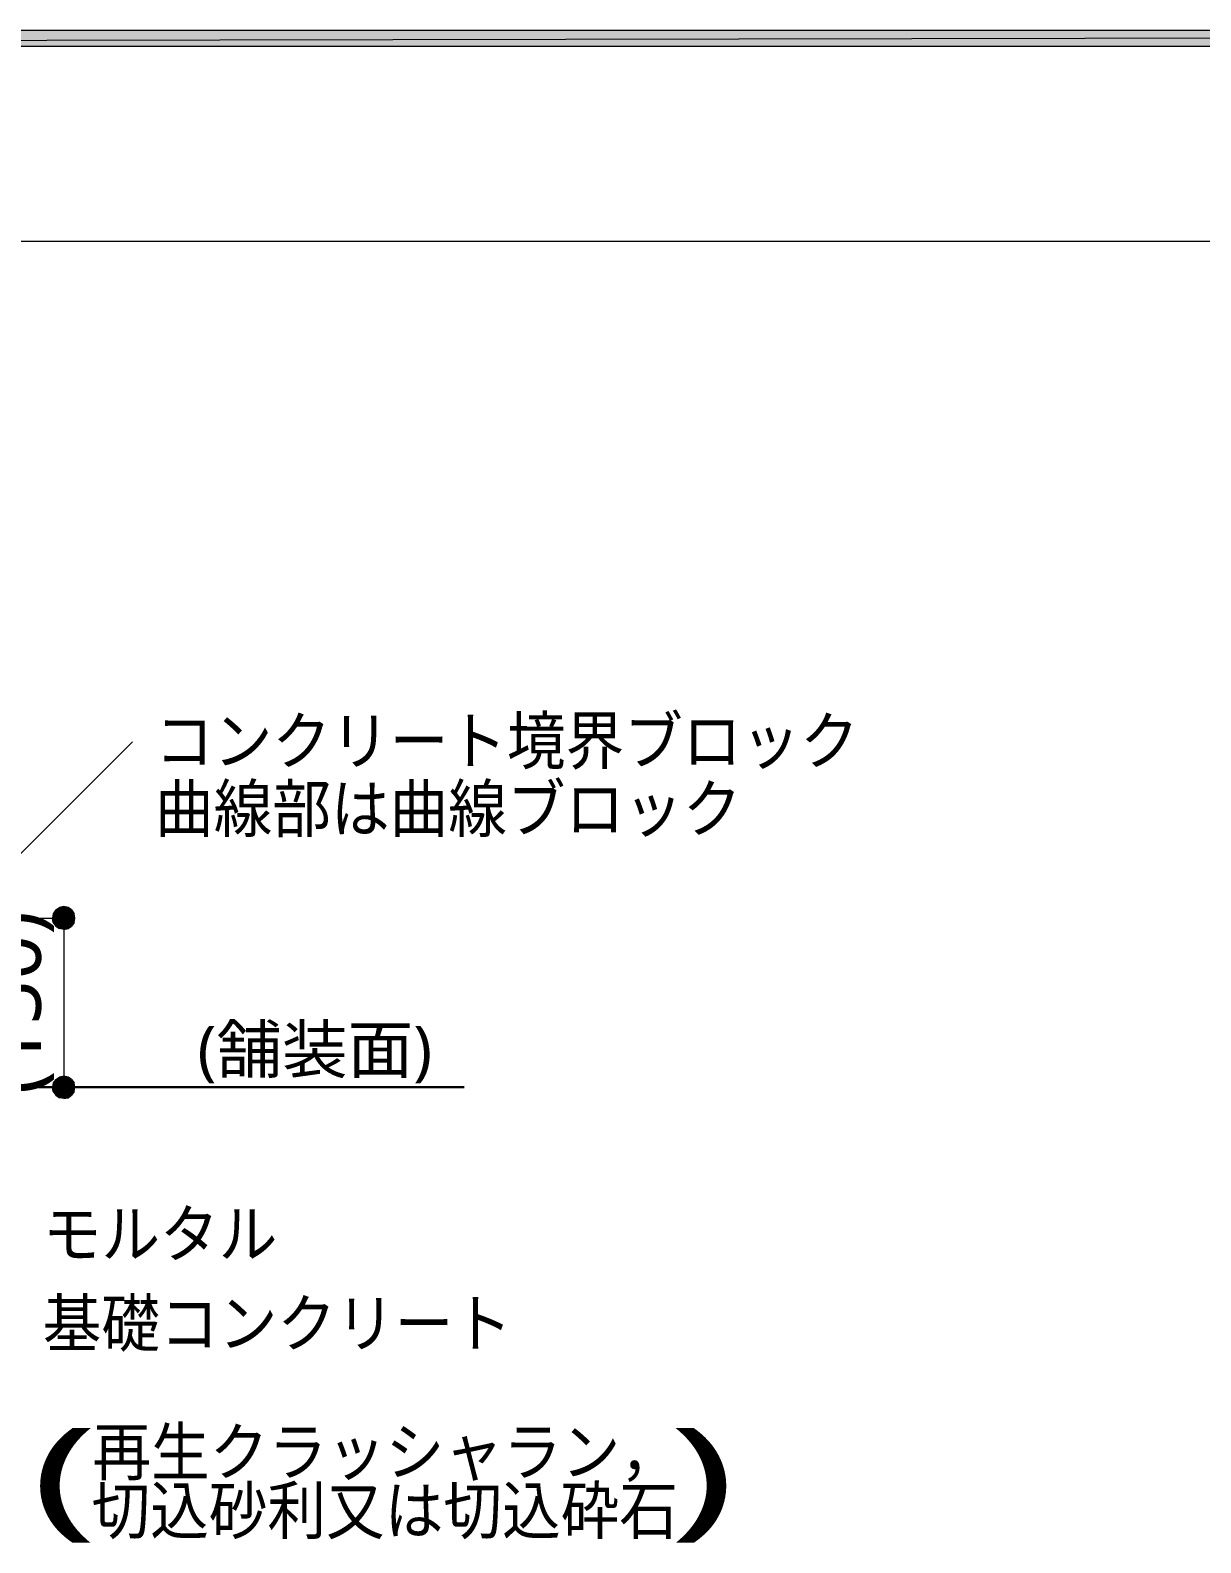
# Model space of a CAD drawing. Header units: millimetres. Extents: x 0 to 420, y 0 to 297.
# Drawn here: x 155.8 to 207.7, y 139.3 to 206.3 of the extents above; entities that cross this region are included whole.
import ezdxf
from ezdxf.enums import TextEntityAlignment as Align

# ---------------------------------------------------------------- set-up
doc = ezdxf.new("R2010")
doc.units = ezdxf.units.MM
doc.styles.add('kst32b', font='NotoSansJP-Variable.ttf')

msp = doc.modelspace()

# ---------------------------------------------------------------- hatches: boundary and pattern name
h = msp.add_hatch(color=7)
h.paths.add_polyline_path([(394.166, 205.634), (394.166, 206.333), (26.183, 205.634), (394.166, 205.634)])
h.paths.add_polyline_path([(394.166, 206.333), (26.183, 205.634), (26.183, 206.333), (394.166, 206.333)])
h = msp.add_hatch(color=7)
h.paths.add_polyline_path([(157.268, 167.513), (157.078, 167.471), (157.268, 167.005), (157.268, 167.513)])
h.paths.add_polyline_path([(157.078, 167.471), (157.268, 167.005), (156.909, 167.365), (157.078, 167.471)])
h.paths.add_polyline_path([(157.268, 167.005), (156.909, 167.365), (156.803, 167.196), (157.268, 167.005)])
for points in [[(157.459, 167.471), (157.268, 167.513), (157.268, 167.005), (157.459, 167.471)], [(157.459, 159.956), (157.268, 159.999), (157.268, 159.512), (157.459, 159.956)]]:
    msp.add_hatch(color=7).paths.add_polyline_path(points)
h = msp.add_hatch(color=7)
h.paths.add_polyline_path([(156.803, 167.196), (156.76, 167.005), (157.268, 167.005), (156.803, 167.196)])
h.paths.add_polyline_path([(156.76, 167.005), (157.268, 167.005), (156.803, 166.814), (156.76, 167.005)])
h.paths.add_polyline_path([(157.268, 167.005), (156.803, 166.814), (156.909, 166.645), (157.268, 167.005)])
h = msp.add_hatch(color=7)
h.paths.add_polyline_path([(156.909, 166.645), (157.078, 166.539), (157.268, 167.005), (156.909, 166.645)])
h.paths.add_polyline_path([(157.078, 166.539), (157.268, 167.005), (157.268, 166.497), (157.078, 166.539)])
h.paths.add_polyline_path([(157.268, 167.005), (157.268, 166.497), (157.459, 166.539), (157.268, 167.005)])
h = msp.add_hatch(color=7)
h.paths.add_polyline_path([(157.755, 167.005), (157.734, 167.196), (157.268, 167.005), (157.755, 167.005)])
h.paths.add_polyline_path([(157.734, 167.196), (157.268, 167.005), (157.607, 167.365), (157.734, 167.196)])
h.paths.add_polyline_path([(157.268, 167.005), (157.607, 167.365), (157.459, 167.471), (157.268, 167.005)])
h = msp.add_hatch(color=7)
h.paths.add_polyline_path([(157.459, 166.539), (157.607, 166.645), (157.268, 167.005), (157.459, 166.539)])
h.paths.add_polyline_path([(157.607, 166.645), (157.268, 167.005), (157.734, 166.814), (157.607, 166.645)])
h.paths.add_polyline_path([(157.268, 167.005), (157.734, 166.814), (157.755, 167.005), (157.268, 167.005)])
h = msp.add_hatch(color=7)
h.paths.add_polyline_path([(156.803, 159.702), (156.76, 159.512), (157.268, 159.512), (156.803, 159.702)])
h.paths.add_polyline_path([(156.76, 159.512), (157.268, 159.512), (156.803, 159.321), (156.76, 159.512)])
h.paths.add_polyline_path([(157.268, 159.512), (156.803, 159.321), (156.909, 159.152), (157.268, 159.512)])
h = msp.add_hatch(color=7)
h.paths.add_polyline_path([(157.268, 159.999), (157.078, 159.956), (157.268, 159.512), (157.268, 159.999)])
h.paths.add_polyline_path([(157.078, 159.956), (157.268, 159.512), (156.909, 159.851), (157.078, 159.956)])
h.paths.add_polyline_path([(157.268, 159.512), (156.909, 159.851), (156.803, 159.702), (157.268, 159.512)])
h = msp.add_hatch(color=7)
h.paths.add_polyline_path([(156.909, 159.152), (157.078, 159.046), (157.268, 159.512), (156.909, 159.152)])
h.paths.add_polyline_path([(157.078, 159.046), (157.268, 159.512), (157.268, 159.004), (157.078, 159.046)])
h.paths.add_polyline_path([(157.268, 159.512), (157.268, 159.004), (157.459, 159.046), (157.268, 159.512)])
h = msp.add_hatch(color=7)
h.paths.add_polyline_path([(157.755, 159.512), (157.734, 159.702), (157.268, 159.512), (157.755, 159.512)])
h.paths.add_polyline_path([(157.734, 159.702), (157.268, 159.512), (157.607, 159.851), (157.734, 159.702)])
h.paths.add_polyline_path([(157.268, 159.512), (157.607, 159.851), (157.459, 159.956), (157.268, 159.512)])
h = msp.add_hatch(color=7)
h.paths.add_polyline_path([(157.459, 159.046), (157.607, 159.152), (157.268, 159.512), (157.459, 159.046)])
h.paths.add_polyline_path([(157.607, 159.152), (157.268, 159.512), (157.734, 159.321), (157.607, 159.152)])
h.paths.add_polyline_path([(157.268, 159.512), (157.734, 159.321), (157.755, 159.512), (157.268, 159.512)])

# ---------------------------------------------------------------- linework, layer by layer
at = {"lineweight": 0}
for points in [[(394.166, 205.634), (394.166, 206.333), (26.183, 205.634)], [(394.166, 206.333), (26.183, 205.634), (26.183, 206.333)], [(157.268, 167.513), (157.078, 167.471), (157.268, 167.005)], [(157.459, 167.471), (157.268, 167.513), (157.268, 167.005)], [(156.803, 167.196), (156.76, 167.005), (157.268, 167.005)], [(156.76, 167.005), (157.268, 167.005), (156.803, 166.814)], [(157.268, 167.005), (156.909, 167.365), (156.803, 167.196)], [(157.268, 167.005), (156.803, 166.814), (156.909, 166.645)], [(157.078, 167.471), (157.268, 167.005), (156.909, 167.365)], [(156.909, 166.645), (157.078, 166.539), (157.268, 167.005)], [(157.078, 166.539), (157.268, 167.005), (157.268, 166.497)], [(157.268, 167.005), (157.607, 167.365), (157.459, 167.471)], [(157.734, 167.196), (157.268, 167.005), (157.607, 167.365)], [(157.755, 167.005), (157.734, 167.196), (157.268, 167.005)], [(157.268, 167.005), (157.268, 166.497), (157.459, 166.539)], [(157.459, 166.539), (157.607, 166.645), (157.268, 167.005)], [(157.607, 166.645), (157.268, 167.005), (157.734, 166.814)], [(157.268, 167.005), (157.734, 166.814), (157.755, 167.005)], [(156.803, 159.702), (156.76, 159.512), (157.268, 159.512)], [(156.76, 159.512), (157.268, 159.512), (156.803, 159.321)], [(157.268, 159.512), (156.909, 159.851), (156.803, 159.702)], [(157.268, 159.512), (156.803, 159.321), (156.909, 159.152)], [(157.078, 159.956), (157.268, 159.512), (156.909, 159.851)], [(156.909, 159.152), (157.078, 159.046), (157.268, 159.512)], [(157.268, 159.999), (157.078, 159.956), (157.268, 159.512)], [(157.078, 159.046), (157.268, 159.512), (157.268, 159.004)], [(157.459, 159.956), (157.268, 159.999), (157.268, 159.512)], [(157.268, 159.512), (157.607, 159.851), (157.459, 159.956)], [(157.734, 159.702), (157.268, 159.512), (157.607, 159.851)], [(157.755, 159.512), (157.734, 159.702), (157.268, 159.512)], [(157.268, 159.512), (157.268, 159.004), (157.459, 159.046)], [(157.459, 159.046), (157.607, 159.152), (157.268, 159.512)], [(157.607, 159.152), (157.268, 159.512), (157.734, 159.321)], [(157.268, 159.512), (157.734, 159.321), (157.755, 159.512)]]:
    msp.add_lwpolyline(points, close=True, dxfattribs=at)
at = {"lineweight": 13}
for points in [[(394.166, 196.977), (26.183, 196.977)], [(149.712, 164.211), (160.316, 174.815)], [(153.247, 167.005), (157.268, 167.005)], [(157.268, 167.005), (157.268, 159.512)]]:
    msp.add_lwpolyline(points, dxfattribs=at)
at = {"lineweight": 30}
msp.add_lwpolyline([(175.006, 159.512), (152.252, 159.512)], dxfattribs=at)

# ---------------------------------------------------------------- texts
at = {"style": 'kst32b'}
for s, height, p, p2 in [('コンクリート境界ブロック', 2.07913, (161.311, 173.821), (192.498, 173.821)), ('曲線部は曲線ブロック', 2.0791, (161.311, 170.815), (187.3, 170.815)), ('(150)', 2.5989, (156.252, 159.194), (156.252, 167.316)), ('(舗装面)', 2.0791, (163.195, 160.147), (173.591, 160.147)), ('モルタル', 2.0791, (156.337, 151.977), (166.733, 151.977)), ('基礎コンクリート', 2.0791, (156.337, 148.018), (177.128, 148.018)), ('(          )', 4.15825, (155.829, 140.25), (187.016, 140.25)), ('再生クラッシャラン，', 2.0791, (158.538, 142.325), (184.527, 142.325)), ('切込砂利又は切込砕石', 2.0791, (158.496, 139.721), (184.485, 139.721))]:
    msp.add_text(s, height=height, dxfattribs=at).set_placement(p, p2, align=Align.FIT)

doc.saveas('drawing.dxf')
